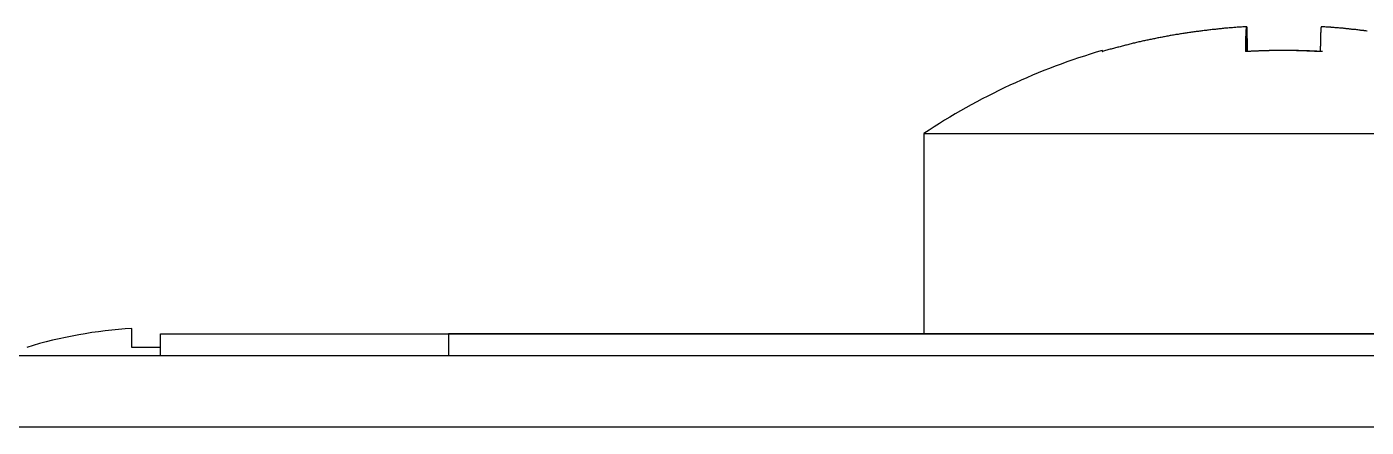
# Model space of a CAD drawing. Extents: x 96 to 331, y 38 to 298.
# Drawn here: x 132.06 to 141.36, y 277.85 to 280.64 of the extents above; entities that cross this region are included whole.
import ezdxf

# ---------------------------------------------------------------- set-up
doc = ezdxf.new("R2010")
doc.units = 0
doc.layers.get('0').update_dxf_attribs({"linetype": 'CONTINUOUS'})

msp = doc.modelspace()

# ---------------------------------------------------------------- linework, layer by layer
at = {"color": 7, "linetype": 'CONTINUOUS'}
for p, q in [((140.5291, 280.639), (140.5291, 280.4669)), ((140.5324, 280.639), (140.5324, 280.4671)), ((141.0524, 280.639), (141.0524, 280.6388)), ((138.2907, 279.8957), (143.2907, 279.8957)), ((138.2907, 279.8957), (138.2907, 278.504)), ((132.7907, 278.4097), (132.7907, 278.5415)), ((132.9907, 278.504), (134.9907, 278.504)), ((132.9907, 278.354), (132.9907, 278.504)), ((132.9907, 278.504), (133.1907, 278.504)), ((133.5175, 278.504), (134.9907, 278.504)), ((134.9907, 278.504), (157.9907, 278.504)), ((138.2907, 278.504), (134.9907, 278.504)), ((137.6407, 278.504), (135.9907, 278.504)), ((137.6407, 278.504), (135.9907, 278.504)), ((137.6407, 278.504), (143.4907, 278.504)), ((143.9852, 278.504), (137.6407, 278.504)), ((132.9907, 278.4097), (132.7907, 278.4097)), ((117.4907, 278.354), (139.4907, 278.354)), ((139.4907, 278.354), (142.0907, 278.354)), ((175.9907, 277.854), (116.9907, 277.854))]:
    msp.add_line(p, q, dxfattribs=at)
at = {"color": 9, "linetype": 'CONTINUOUS'}
msp.add_line((134.9907, 278.504), (134.9907, 278.354), dxfattribs=at)
at = {"color": 7, "linetype": 'CONTINUOUS'}
for points in [[(140.529, 280.639, 0), (140.521, 280.638, 0), (140.513, 280.638, 0), (140.505, 280.638, 0), (140.497, 280.637, 0), (140.489, 280.636, 0), (140.482, 280.636, 0), (140.474, 280.635, 0), (140.466, 280.635, 0), (140.458, 280.634, 0), (140.45, 280.634, 0), (140.442, 280.633, 0), (140.434, 280.632, 0), (140.426, 280.632, 0), (140.418, 280.631, 0), (140.41, 280.631, 0), (140.402, 280.63, 0), (140.395, 280.629, 0), (140.387, 280.628, 0), (140.379, 280.628, 0), (140.371, 280.627, 0), (140.363, 280.626, 0), (140.355, 280.625, 0), (140.347, 280.625, 0), (140.339, 280.624, 0), (140.331, 280.623, 0), (140.323, 280.622, 0), (140.316, 280.621, 0), (140.308, 280.621, 0), (140.3, 280.62, 0), (140.292, 280.619, 0), (140.284, 280.618, 0), (140.276, 280.617, 0), (140.268, 280.616, 0), (140.26, 280.615, 0), (140.253, 280.614, 0), (140.245, 280.613, 0), (140.237, 280.612, 0), (140.229, 280.611, 0), (140.221, 280.61, 0), (140.213, 280.609, 0), (140.205, 280.608, 0), (140.197, 280.607, 0), (140.19, 280.606, 0), (140.182, 280.605, 0), (140.174, 280.604, 0), (140.166, 280.603, 0), (140.158, 280.602, 0), (140.15, 280.601, 0), (140.142, 280.6, 0), (140.135, 280.599, 0), (140.127, 280.597, 0), (140.119, 280.596, 0), (140.111, 280.595, 0), (140.103, 280.594, 0), (140.095, 280.593, 0), (140.088, 280.591, 0), (140.08, 280.59, 0), (140.072, 280.589, 0), (140.064, 280.588, 0), (140.056, 280.586, 0), (140.048, 280.585, 0), (140.041, 280.584, 0), (140.033, 280.582, 0), (140.025, 280.581, 0), (140.017, 280.58, 0), (140.009, 280.578, 0), (140.001, 280.577, 0), (139.994, 280.576, 0), (139.986, 280.574, 0), (139.978, 280.573, 0), (139.97, 280.571, 0), (139.962, 280.57, 0), (139.955, 280.568, 0), (139.947, 280.567, 0), (139.939, 280.565, 0), (139.931, 280.564, 0), (139.923, 280.562, 0), (139.916, 280.561, 0), (139.908, 280.559, 0), (139.9, 280.558, 0), (139.892, 280.556, 0), (139.885, 280.555, 0), (139.877, 280.553, 0), (139.869, 280.551, 0), (139.861, 280.55, 0), (139.854, 280.548, 0), (139.846, 280.546, 0), (139.838, 280.545, 0), (139.83, 280.543, 0), (139.823, 280.541, 0), (139.815, 280.54, 0), (139.807, 280.538, 0), (139.799, 280.536, 0), (139.792, 280.534, 0), (139.784, 280.533, 0), (139.776, 280.531, 0), (139.768, 280.529, 0), (139.761, 280.527, 0), (139.753, 280.525, 0), (139.745, 280.524, 0), (139.737, 280.522, 0), (139.73, 280.52, 0), (139.722, 280.518, 0), (139.714, 280.516, 0), (139.707, 280.514, 0), (139.699, 280.512, 0), (139.691, 280.51, 0), (139.684, 280.508, 0), (139.676, 280.506, 0), (139.668, 280.504, 0), (139.661, 280.502, 0), (139.653, 280.5, 0), (139.645, 280.498, 0), (139.638, 280.496, 0), (139.63, 280.494, 0), (139.622, 280.492, 0), (139.615, 280.49, 0), (139.607, 280.488, 0), (139.599, 280.486, 0), (139.592, 280.484, 0), (139.584, 280.482, 0), (139.576, 280.48, 0), (139.569, 280.478, 0), (139.561, 280.475, 0), (139.553, 280.473, 0), (139.546, 280.471, 0), (139.538, 280.469, 0), (139.531, 280.467, 0)], [(140.529, 280.639, 0), (140.529, 280.638, 0), (140.529, 280.638, 0), (140.529, 280.638, 0), (140.529, 280.637, 0), (140.529, 280.636, 0), (140.529, 280.636, 0), (140.529, 280.635, 0), (140.529, 280.635, 0), (140.529, 280.634, 0), (140.529, 280.634, 0), (140.529, 280.633, 0), (140.528, 280.632, 0), (140.528, 280.632, 0), (140.528, 280.631, 0), (140.528, 280.631, 0), (140.528, 280.63, 0), (140.528, 280.629, 0), (140.528, 280.628, 0), (140.528, 280.628, 0), (140.528, 280.627, 0), (140.528, 280.626, 0), (140.528, 280.625, 0), (140.528, 280.625, 0), (140.528, 280.624, 0), (140.528, 280.623, 0), (140.528, 280.622, 0), (140.528, 280.621, 0), (140.528, 280.621, 0), (140.528, 280.62, 0), (140.528, 280.619, 0), (140.527, 280.618, 0), (140.527, 280.617, 0), (140.527, 280.616, 0), (140.527, 280.615, 0), (140.527, 280.614, 0), (140.527, 280.613, 0), (140.527, 280.612, 0), (140.527, 280.611, 0), (140.527, 280.61, 0), (140.527, 280.609, 0), (140.527, 280.608, 0), (140.527, 280.607, 0), (140.527, 280.606, 0), (140.527, 280.605, 0), (140.527, 280.604, 0), (140.527, 280.603, 0), (140.527, 280.602, 0), (140.527, 280.601, 0), (140.527, 280.6, 0), (140.527, 280.599, 0), (140.526, 280.597, 0), (140.526, 280.596, 0), (140.526, 280.595, 0), (140.526, 280.594, 0), (140.526, 280.593, 0), (140.526, 280.591, 0), (140.526, 280.59, 0), (140.526, 280.589, 0), (140.526, 280.588, 0), (140.526, 280.586, 0), (140.526, 280.585, 0), (140.526, 280.584, 0), (140.526, 280.582, 0), (140.526, 280.581, 0), (140.526, 280.58, 0), (140.526, 280.578, 0), (140.526, 280.577, 0), (140.526, 280.576, 0), (140.526, 280.574, 0), (140.526, 280.573, 0), (140.525, 280.571, 0), (140.525, 280.57, 0), (140.525, 280.568, 0), (140.525, 280.567, 0), (140.525, 280.565, 0), (140.525, 280.564, 0), (140.525, 280.562, 0), (140.525, 280.561, 0), (140.525, 280.559, 0), (140.525, 280.558, 0), (140.525, 280.556, 0), (140.525, 280.555, 0), (140.525, 280.553, 0), (140.525, 280.551, 0), (140.525, 280.55, 0), (140.525, 280.548, 0), (140.525, 280.546, 0), (140.525, 280.545, 0), (140.525, 280.543, 0), (140.525, 280.541, 0), (140.524, 280.54, 0), (140.524, 280.538, 0), (140.524, 280.536, 0), (140.524, 280.534, 0), (140.524, 280.533, 0), (140.524, 280.531, 0), (140.524, 280.529, 0), (140.524, 280.527, 0), (140.524, 280.525, 0), (140.524, 280.524, 0), (140.524, 280.522, 0), (140.524, 280.52, 0), (140.524, 280.518, 0), (140.524, 280.516, 0), (140.524, 280.514, 0), (140.524, 280.512, 0), (140.524, 280.51, 0), (140.524, 280.508, 0), (140.524, 280.506, 0), (140.524, 280.504, 0), (140.523, 280.502, 0), (140.523, 280.5, 0), (140.523, 280.498, 0), (140.523, 280.496, 0), (140.523, 280.494, 0), (140.523, 280.492, 0), (140.523, 280.49, 0), (140.523, 280.488, 0), (140.523, 280.486, 0), (140.523, 280.484, 0), (140.523, 280.482, 0), (140.523, 280.48, 0), (140.523, 280.478, 0), (140.523, 280.475, 0), (140.523, 280.473, 0), (140.523, 280.471, 0), (140.523, 280.469, 0), (140.523, 280.467, 0)], [(140.539, 280.467, 0), (140.539, 280.469, 0), (140.539, 280.471, 0), (140.539, 280.473, 0), (140.539, 280.475, 0), (140.539, 280.478, 0), (140.539, 280.48, 0), (140.539, 280.482, 0), (140.538, 280.484, 0), (140.538, 280.486, 0), (140.538, 280.488, 0), (140.538, 280.49, 0), (140.538, 280.492, 0), (140.538, 280.494, 0), (140.538, 280.496, 0), (140.538, 280.498, 0), (140.538, 280.5, 0), (140.538, 280.502, 0), (140.538, 280.504, 0), (140.538, 280.506, 0), (140.538, 280.508, 0), (140.538, 280.51, 0), (140.538, 280.512, 0), (140.538, 280.514, 0), (140.538, 280.516, 0), (140.538, 280.518, 0), (140.538, 280.52, 0), (140.538, 280.522, 0), (140.537, 280.524, 0), (140.537, 280.525, 0), (140.537, 280.527, 0), (140.537, 280.529, 0), (140.537, 280.531, 0), (140.537, 280.533, 0), (140.537, 280.534, 0), (140.537, 280.536, 0), (140.537, 280.538, 0), (140.537, 280.54, 0), (140.537, 280.541, 0), (140.537, 280.543, 0), (140.537, 280.545, 0), (140.537, 280.546, 0), (140.537, 280.548, 0), (140.537, 280.55, 0), (140.537, 280.551, 0), (140.537, 280.553, 0), (140.537, 280.555, 0), (140.537, 280.556, 0), (140.536, 280.558, 0), (140.536, 280.559, 0), (140.536, 280.561, 0), (140.536, 280.562, 0), (140.536, 280.564, 0), (140.536, 280.565, 0), (140.536, 280.567, 0), (140.536, 280.568, 0), (140.536, 280.57, 0), (140.536, 280.571, 0), (140.536, 280.573, 0), (140.536, 280.574, 0), (140.536, 280.576, 0), (140.536, 280.577, 0), (140.536, 280.578, 0), (140.536, 280.58, 0), (140.536, 280.581, 0), (140.536, 280.582, 0), (140.536, 280.584, 0), (140.536, 280.585, 0), (140.535, 280.586, 0), (140.535, 280.588, 0), (140.535, 280.589, 0), (140.535, 280.59, 0), (140.535, 280.591, 0), (140.535, 280.593, 0), (140.535, 280.594, 0), (140.535, 280.595, 0), (140.535, 280.596, 0), (140.535, 280.597, 0), (140.535, 280.599, 0), (140.535, 280.6, 0), (140.535, 280.601, 0), (140.535, 280.602, 0), (140.535, 280.603, 0), (140.535, 280.604, 0), (140.535, 280.605, 0), (140.535, 280.606, 0), (140.535, 280.607, 0), (140.535, 280.608, 0), (140.534, 280.609, 0), (140.534, 280.61, 0), (140.534, 280.611, 0), (140.534, 280.612, 0), (140.534, 280.613, 0), (140.534, 280.614, 0), (140.534, 280.615, 0), (140.534, 280.616, 0), (140.534, 280.617, 0), (140.534, 280.618, 0), (140.534, 280.619, 0), (140.534, 280.62, 0), (140.534, 280.621, 0), (140.534, 280.621, 0), (140.534, 280.622, 0), (140.534, 280.623, 0), (140.534, 280.624, 0), (140.534, 280.625, 0), (140.534, 280.625, 0), (140.533, 280.626, 0), (140.533, 280.627, 0), (140.533, 280.628, 0), (140.533, 280.628, 0), (140.533, 280.629, 0), (140.533, 280.63, 0), (140.533, 280.631, 0), (140.533, 280.631, 0), (140.533, 280.632, 0), (140.533, 280.632, 0), (140.533, 280.633, 0), (140.533, 280.634, 0), (140.533, 280.634, 0), (140.533, 280.635, 0), (140.533, 280.635, 0), (140.533, 280.636, 0), (140.533, 280.636, 0), (140.533, 280.637, 0), (140.533, 280.638, 0), (140.533, 280.638, 0), (140.532, 280.638, 0), (140.532, 280.639, 0)], [(141.049, 280.639, 0), (141.049, 280.638, 0), (141.049, 280.638, 0), (141.049, 280.638, 0), (141.049, 280.637, 0), (141.049, 280.636, 0), (141.049, 280.636, 0), (141.049, 280.635, 0), (141.049, 280.635, 0), (141.049, 280.634, 0), (141.049, 280.634, 0), (141.049, 280.633, 0), (141.048, 280.632, 0), (141.048, 280.632, 0), (141.048, 280.631, 0), (141.048, 280.631, 0), (141.048, 280.63, 0), (141.048, 280.629, 0), (141.048, 280.628, 0), (141.048, 280.628, 0), (141.048, 280.627, 0), (141.048, 280.626, 0), (141.048, 280.625, 0), (141.048, 280.625, 0), (141.048, 280.624, 0), (141.048, 280.623, 0), (141.048, 280.622, 0), (141.048, 280.621, 0), (141.048, 280.621, 0), (141.048, 280.62, 0), (141.048, 280.619, 0), (141.047, 280.618, 0), (141.047, 280.617, 0), (141.047, 280.616, 0), (141.047, 280.615, 0), (141.047, 280.614, 0), (141.047, 280.613, 0), (141.047, 280.612, 0), (141.047, 280.611, 0), (141.047, 280.61, 0), (141.047, 280.609, 0), (141.047, 280.608, 0), (141.047, 280.607, 0), (141.047, 280.606, 0), (141.047, 280.605, 0), (141.047, 280.604, 0), (141.047, 280.603, 0), (141.047, 280.602, 0), (141.047, 280.601, 0), (141.047, 280.6, 0), (141.047, 280.599, 0), (141.046, 280.597, 0), (141.046, 280.596, 0), (141.046, 280.595, 0), (141.046, 280.594, 0), (141.046, 280.593, 0), (141.046, 280.591, 0), (141.046, 280.59, 0), (141.046, 280.589, 0), (141.046, 280.588, 0), (141.046, 280.586, 0), (141.046, 280.585, 0), (141.046, 280.584, 0), (141.046, 280.582, 0), (141.046, 280.581, 0), (141.046, 280.58, 0), (141.046, 280.578, 0), (141.046, 280.577, 0), (141.046, 280.576, 0), (141.046, 280.574, 0), (141.046, 280.573, 0), (141.045, 280.571, 0), (141.045, 280.57, 0), (141.045, 280.568, 0), (141.045, 280.567, 0), (141.045, 280.565, 0), (141.045, 280.564, 0), (141.045, 280.562, 0), (141.045, 280.561, 0), (141.045, 280.559, 0), (141.045, 280.558, 0), (141.045, 280.556, 0), (141.045, 280.555, 0), (141.045, 280.553, 0), (141.045, 280.551, 0), (141.045, 280.55, 0), (141.045, 280.548, 0), (141.045, 280.546, 0), (141.045, 280.545, 0), (141.045, 280.543, 0), (141.045, 280.541, 0), (141.044, 280.54, 0), (141.044, 280.538, 0), (141.044, 280.536, 0), (141.044, 280.534, 0), (141.044, 280.533, 0), (141.044, 280.531, 0), (141.044, 280.529, 0), (141.044, 280.527, 0), (141.044, 280.525, 0), (141.044, 280.524, 0), (141.044, 280.522, 0), (141.044, 280.52, 0), (141.044, 280.518, 0), (141.044, 280.516, 0), (141.044, 280.514, 0), (141.044, 280.512, 0), (141.044, 280.51, 0), (141.044, 280.508, 0), (141.044, 280.506, 0), (141.044, 280.504, 0), (141.043, 280.502, 0), (141.043, 280.5, 0), (141.043, 280.498, 0), (141.043, 280.496, 0), (141.043, 280.494, 0), (141.043, 280.492, 0), (141.043, 280.49, 0), (141.043, 280.488, 0), (141.043, 280.486, 0), (141.043, 280.484, 0), (141.043, 280.482, 0), (141.043, 280.48, 0), (141.043, 280.478, 0), (141.043, 280.475, 0), (141.043, 280.473, 0), (141.043, 280.471, 0), (141.043, 280.469, 0), (141.043, 280.467, 0)], [(141.365, 280.609, 0), (141.357, 280.61, 0), (141.349, 280.611, 0), (141.341, 280.612, 0), (141.333, 280.613, 0), (141.326, 280.614, 0), (141.318, 280.615, 0), (141.31, 280.616, 0), (141.302, 280.617, 0), (141.294, 280.618, 0), (141.286, 280.619, 0), (141.278, 280.62, 0), (141.27, 280.621, 0), (141.263, 280.621, 0), (141.255, 280.622, 0), (141.247, 280.623, 0), (141.239, 280.624, 0), (141.231, 280.625, 0), (141.223, 280.625, 0), (141.215, 280.626, 0), (141.207, 280.627, 0), (141.199, 280.628, 0), (141.191, 280.628, 0), (141.184, 280.629, 0), (141.176, 280.63, 0), (141.168, 280.631, 0), (141.16, 280.631, 0), (141.152, 280.632, 0), (141.144, 280.632, 0), (141.136, 280.633, 0), (141.128, 280.634, 0), (141.12, 280.634, 0), (141.112, 280.635, 0), (141.104, 280.635, 0), (141.097, 280.636, 0), (141.089, 280.636, 0), (141.081, 280.637, 0), (141.073, 280.638, 0), (141.065, 280.638, 0), (141.057, 280.638, 0), (141.049, 280.639, 0)], [(141.368, 280.609, 0), (141.36, 280.61, 0), (141.353, 280.611, 0), (141.345, 280.612, 0), (141.337, 280.613, 0), (141.329, 280.614, 0), (141.321, 280.615, 0), (141.313, 280.616, 0), (141.305, 280.617, 0), (141.297, 280.618, 0), (141.29, 280.619, 0), (141.282, 280.62, 0), (141.274, 280.621, 0), (141.266, 280.621, 0), (141.258, 280.622, 0), (141.25, 280.623, 0), (141.242, 280.624, 0), (141.234, 280.625, 0), (141.226, 280.625, 0), (141.219, 280.626, 0), (141.211, 280.627, 0), (141.203, 280.628, 0), (141.195, 280.628, 0), (141.187, 280.629, 0), (141.179, 280.63, 0), (141.171, 280.631, 0), (141.163, 280.631, 0), (141.155, 280.632, 0), (141.147, 280.632, 0), (141.139, 280.633, 0), (141.132, 280.634, 0), (141.124, 280.634, 0), (141.116, 280.635, 0), (141.108, 280.635, 0), (141.1, 280.636, 0), (141.092, 280.636, 0), (141.084, 280.637, 0), (141.076, 280.638, 0), (141.068, 280.638, 0), (141.06, 280.638, 0), (141.052, 280.639, 0)], [(139.529, 280.473, 0), (139.529, 280.473, 0), (139.529, 280.473, 0), (139.529, 280.473, 0), (139.529, 280.473, 0), (139.529, 280.473, 0), (139.529, 280.473, 0), (139.529, 280.473, 0), (139.529, 280.473, 0), (139.529, 280.473, 0), (139.529, 280.473, 0), (139.529, 280.473, 0), (139.529, 280.473, 0), (139.529, 280.473, 0), (139.529, 280.473, 0), (139.529, 280.473, 0), (139.529, 280.473, 0), (139.529, 280.473, 0), (139.529, 280.473, 0), (139.529, 280.473, 0), (139.529, 280.473, 0), (139.529, 280.473, 0), (139.529, 280.473, 0), (139.529, 280.473, 0), (139.529, 280.473, 0), (139.529, 280.473, 0), (139.529, 280.473, 0), (139.529, 280.473, 0), (139.529, 280.473, 0), (139.529, 280.473, 0), (139.529, 280.473, 0), (139.529, 280.473, 0), (139.529, 280.473, 0), (139.529, 280.473, 0), (139.529, 280.473, 0), (139.529, 280.473, 0), (139.529, 280.473, 0), (139.529, 280.473, 0), (139.529, 280.473, 0), (139.529, 280.473, 0), (139.529, 280.473, 0), (139.529, 280.473, 0), (139.529, 280.473, 0), (139.529, 280.473, 0), (139.529, 280.473, 0), (139.529, 280.472, 0), (139.529, 280.472, 0), (139.529, 280.472, 0), (139.529, 280.472, 0), (139.529, 280.472, 0), (139.529, 280.472, 0), (139.529, 280.472, 0), (139.529, 280.472, 0), (139.529, 280.472, 0), (139.529, 280.472, 0), (139.529, 280.472, 0), (139.529, 280.472, 0), (139.529, 280.472, 0), (139.529, 280.472, 0), (139.529, 280.472, 0), (139.529, 280.472, 0), (139.529, 280.472, 0), (139.529, 280.472, 0), (139.529, 280.472, 0), (139.529, 280.472, 0), (139.529, 280.472, 0), (139.529, 280.472, 0), (139.529, 280.471, 0), (139.529, 280.471, 0), (139.529, 280.471, 0), (139.529, 280.471, 0), (139.529, 280.471, 0), (139.529, 280.471, 0), (139.529, 280.471, 0), (139.529, 280.471, 0), (139.529, 280.471, 0), (139.529, 280.471, 0), (139.529, 280.471, 0), (139.529, 280.471, 0), (139.529, 280.471, 0), (139.529, 280.471, 0), (139.529, 280.471, 0), (139.529, 280.471, 0), (139.529, 280.47, 0), (139.529, 280.47, 0), (139.529, 280.47, 0), (139.529, 280.47, 0), (139.529, 280.47, 0), (139.529, 280.47, 0), (139.529, 280.47, 0), (139.529, 280.47, 0), (139.529, 280.47, 0), (139.529, 280.47, 0), (139.529, 280.47, 0), (139.529, 280.47, 0), (139.529, 280.47, 0), (139.529, 280.47, 0), (139.53, 280.469, 0), (139.53, 280.469, 0), (139.53, 280.469, 0), (139.53, 280.469, 0), (139.53, 280.469, 0), (139.53, 280.469, 0), (139.53, 280.469, 0), (139.53, 280.469, 0), (139.53, 280.469, 0), (139.53, 280.469, 0), (139.53, 280.469, 0), (139.53, 280.469, 0), (139.53, 280.468, 0), (139.53, 280.468, 0), (139.53, 280.468, 0), (139.53, 280.468, 0), (139.53, 280.468, 0), (139.53, 280.468, 0), (139.53, 280.468, 0), (139.53, 280.468, 0), (139.53, 280.468, 0), (139.53, 280.468, 0), (139.53, 280.467, 0), (139.53, 280.467, 0), (139.53, 280.467, 0), (139.53, 280.467, 0), (139.53, 280.467, 0), (139.53, 280.467, 0), (139.53, 280.467, 0), (139.53, 280.467, 0), (139.53, 280.467, 0), (139.531, 280.467, 0)], [(139.534, 280.467, 0), (139.534, 280.467, 0), (139.534, 280.467, 0), (139.534, 280.467, 0), (139.534, 280.467, 0), (139.534, 280.467, 0), (139.533, 280.467, 0), (139.533, 280.467, 0), (139.533, 280.467, 0), (139.533, 280.468, 0), (139.533, 280.468, 0), (139.533, 280.468, 0), (139.533, 280.468, 0), (139.533, 280.468, 0), (139.533, 280.468, 0), (139.533, 280.468, 0), (139.533, 280.468, 0), (139.533, 280.468, 0), (139.533, 280.468, 0), (139.533, 280.469, 0), (139.533, 280.469, 0), (139.533, 280.469, 0), (139.532, 280.469, 0), (139.532, 280.469, 0), (139.532, 280.469, 0), (139.532, 280.469, 0), (139.532, 280.469, 0), (139.532, 280.469, 0), (139.532, 280.469, 0), (139.532, 280.469, 0), (139.532, 280.47, 0), (139.532, 280.47, 0), (139.532, 280.47, 0), (139.532, 280.47, 0), (139.532, 280.47, 0), (139.532, 280.47, 0), (139.532, 280.47, 0), (139.532, 280.47, 0), (139.532, 280.47, 0), (139.532, 280.47, 0), (139.532, 280.47, 0), (139.531, 280.47, 0), (139.531, 280.47, 0), (139.531, 280.471, 0), (139.531, 280.471, 0), (139.531, 280.471, 0), (139.531, 280.471, 0), (139.531, 280.471, 0), (139.531, 280.471, 0), (139.531, 280.471, 0), (139.531, 280.471, 0), (139.531, 280.471, 0), (139.531, 280.471, 0), (139.531, 280.471, 0), (139.531, 280.471, 0), (139.531, 280.471, 0), (139.531, 280.471, 0), (139.531, 280.471, 0), (139.531, 280.472, 0), (139.531, 280.472, 0), (139.531, 280.472, 0), (139.531, 280.472, 0), (139.531, 280.472, 0), (139.53, 280.472, 0), (139.53, 280.472, 0), (139.53, 280.472, 0), (139.53, 280.472, 0), (139.53, 280.472, 0), (139.53, 280.472, 0), (139.53, 280.472, 0), (139.53, 280.472, 0), (139.53, 280.472, 0), (139.53, 280.472, 0), (139.53, 280.472, 0), (139.53, 280.472, 0), (139.53, 280.472, 0), (139.53, 280.472, 0), (139.53, 280.472, 0), (139.53, 280.473, 0), (139.53, 280.473, 0), (139.53, 280.473, 0), (139.53, 280.473, 0), (139.53, 280.473, 0), (139.53, 280.473, 0), (139.53, 280.473, 0), (139.53, 280.473, 0), (139.53, 280.473, 0), (139.53, 280.473, 0), (139.53, 280.473, 0), (139.53, 280.473, 0), (139.53, 280.473, 0), (139.53, 280.473, 0), (139.529, 280.473, 0), (139.529, 280.473, 0), (139.529, 280.473, 0), (139.529, 280.473, 0), (139.529, 280.473, 0), (139.529, 280.473, 0), (139.529, 280.473, 0), (139.529, 280.473, 0), (139.529, 280.473, 0), (139.529, 280.473, 0), (139.529, 280.473, 0), (139.529, 280.473, 0), (139.529, 280.473, 0), (139.529, 280.473, 0), (139.529, 280.473, 0), (139.529, 280.473, 0), (139.529, 280.473, 0), (139.529, 280.473, 0), (139.529, 280.473, 0), (139.529, 280.473, 0), (139.529, 280.473, 0), (139.529, 280.473, 0), (139.529, 280.473, 0), (139.529, 280.473, 0), (139.529, 280.473, 0), (139.529, 280.473, 0), (139.529, 280.473, 0), (139.529, 280.473, 0), (139.529, 280.473, 0), (139.529, 280.473, 0), (139.529, 280.473, 0), (139.529, 280.473, 0), (139.529, 280.473, 0), (139.529, 280.473, 0), (139.529, 280.473, 0), (139.529, 280.473, 0), (139.529, 280.473, 0)], [(141.043, 280.467, 0), (141.039, 280.467, 0), (141.035, 280.467, 0), (141.03, 280.467, 0), (141.026, 280.467, 0), (141.022, 280.468, 0), (141.018, 280.468, 0), (141.014, 280.468, 0), (141.01, 280.468, 0), (141.006, 280.468, 0), (141.002, 280.469, 0), (140.998, 280.469, 0), (140.994, 280.469, 0), (140.99, 280.469, 0), (140.986, 280.469, 0), (140.982, 280.469, 0), (140.978, 280.47, 0), (140.974, 280.47, 0), (140.97, 280.47, 0), (140.965, 280.47, 0), (140.961, 280.47, 0), (140.957, 280.47, 0), (140.953, 280.47, 0), (140.949, 280.471, 0), (140.945, 280.471, 0), (140.941, 280.471, 0), (140.937, 280.471, 0), (140.933, 280.471, 0), (140.929, 280.471, 0), (140.925, 280.471, 0), (140.921, 280.472, 0), (140.917, 280.472, 0), (140.913, 280.472, 0), (140.909, 280.472, 0), (140.905, 280.472, 0), (140.9, 280.472, 0), (140.896, 280.472, 0), (140.892, 280.472, 0), (140.888, 280.472, 0), (140.884, 280.472, 0), (140.88, 280.472, 0), (140.876, 280.473, 0), (140.872, 280.473, 0), (140.868, 280.473, 0), (140.864, 280.473, 0), (140.86, 280.473, 0), (140.856, 280.473, 0), (140.852, 280.473, 0), (140.848, 280.473, 0), (140.844, 280.473, 0), (140.84, 280.473, 0), (140.835, 280.473, 0), (140.831, 280.473, 0), (140.827, 280.473, 0), (140.823, 280.473, 0), (140.819, 280.473, 0), (140.815, 280.473, 0), (140.811, 280.473, 0), (140.807, 280.473, 0), (140.803, 280.473, 0), (140.799, 280.473, 0), (140.795, 280.473, 0), (140.791, 280.473, 0), (140.787, 280.473, 0), (140.783, 280.473, 0), (140.779, 280.473, 0), (140.774, 280.473, 0), (140.77, 280.473, 0), (140.766, 280.473, 0), (140.762, 280.473, 0), (140.758, 280.473, 0), (140.754, 280.473, 0), (140.75, 280.473, 0), (140.746, 280.473, 0), (140.742, 280.473, 0), (140.738, 280.473, 0), (140.734, 280.473, 0), (140.73, 280.473, 0), (140.726, 280.473, 0), (140.722, 280.473, 0), (140.718, 280.473, 0), (140.714, 280.473, 0), (140.709, 280.473, 0), (140.705, 280.473, 0), (140.701, 280.473, 0), (140.697, 280.473, 0), (140.693, 280.473, 0), (140.689, 280.473, 0), (140.685, 280.472, 0), (140.681, 280.472, 0), (140.677, 280.472, 0), (140.673, 280.472, 0), (140.669, 280.472, 0), (140.665, 280.472, 0), (140.661, 280.472, 0), (140.657, 280.472, 0), (140.653, 280.472, 0), (140.649, 280.472, 0), (140.644, 280.472, 0), (140.64, 280.471, 0), (140.636, 280.471, 0), (140.632, 280.471, 0), (140.628, 280.471, 0), (140.624, 280.471, 0), (140.62, 280.471, 0), (140.616, 280.471, 0), (140.612, 280.47, 0), (140.608, 280.47, 0), (140.604, 280.47, 0), (140.6, 280.47, 0), (140.596, 280.47, 0), (140.592, 280.47, 0), (140.588, 280.47, 0), (140.584, 280.469, 0), (140.579, 280.469, 0), (140.575, 280.469, 0), (140.571, 280.469, 0), (140.567, 280.469, 0), (140.563, 280.469, 0), (140.559, 280.468, 0), (140.555, 280.468, 0), (140.551, 280.468, 0), (140.547, 280.468, 0), (140.543, 280.468, 0), (140.539, 280.467, 0), (140.535, 280.467, 0), (140.531, 280.467, 0), (140.527, 280.467, 0), (140.523, 280.467, 0)], [(141.059, 280.467, 0), (141.057, 280.467, 0), (141.055, 280.467, 0), (141.053, 280.467, 0), (141.05, 280.467, 0), (141.048, 280.467, 0), (141.046, 280.467, 0), (141.044, 280.467, 0), (141.042, 280.467, 0), (141.04, 280.468, 0), (141.038, 280.468, 0), (141.036, 280.468, 0), (141.034, 280.468, 0), (141.032, 280.468, 0), (141.03, 280.468, 0), (141.027, 280.468, 0), (141.025, 280.468, 0), (141.023, 280.468, 0), (141.021, 280.468, 0), (141.019, 280.469, 0), (141.017, 280.469, 0), (141.015, 280.469, 0), (141.013, 280.469, 0), (141.011, 280.469, 0), (141.009, 280.469, 0), (141.007, 280.469, 0), (141.004, 280.469, 0), (141.002, 280.469, 0), (141, 280.469, 0), (140.998, 280.469, 0), (140.996, 280.47, 0), (140.994, 280.47, 0), (140.992, 280.47, 0), (140.99, 280.47, 0), (140.988, 280.47, 0), (140.986, 280.47, 0), (140.983, 280.47, 0), (140.981, 280.47, 0), (140.979, 280.47, 0), (140.977, 280.47, 0), (140.975, 280.47, 0), (140.973, 280.47, 0), (140.971, 280.47, 0), (140.969, 280.471, 0), (140.967, 280.471, 0), (140.965, 280.471, 0), (140.963, 280.471, 0), (140.96, 280.471, 0), (140.958, 280.471, 0), (140.956, 280.471, 0), (140.954, 280.471, 0), (140.952, 280.471, 0), (140.95, 280.471, 0), (140.948, 280.471, 0), (140.946, 280.471, 0), (140.944, 280.471, 0), (140.942, 280.471, 0), (140.94, 280.471, 0), (140.937, 280.471, 0), (140.935, 280.472, 0), (140.933, 280.472, 0), (140.931, 280.472, 0), (140.929, 280.472, 0), (140.927, 280.472, 0), (140.925, 280.472, 0), (140.923, 280.472, 0), (140.921, 280.472, 0), (140.919, 280.472, 0), (140.916, 280.472, 0), (140.914, 280.472, 0), (140.912, 280.472, 0), (140.91, 280.472, 0), (140.908, 280.472, 0), (140.906, 280.472, 0), (140.904, 280.472, 0), (140.902, 280.472, 0), (140.9, 280.472, 0), (140.898, 280.472, 0), (140.896, 280.472, 0), (140.893, 280.473, 0), (140.891, 280.473, 0), (140.889, 280.473, 0), (140.887, 280.473, 0), (140.885, 280.473, 0), (140.883, 280.473, 0), (140.881, 280.473, 0), (140.879, 280.473, 0), (140.877, 280.473, 0), (140.875, 280.473, 0), (140.872, 280.473, 0), (140.87, 280.473, 0), (140.868, 280.473, 0), (140.866, 280.473, 0), (140.864, 280.473, 0), (140.862, 280.473, 0), (140.86, 280.473, 0), (140.858, 280.473, 0), (140.856, 280.473, 0), (140.854, 280.473, 0), (140.852, 280.473, 0), (140.849, 280.473, 0), (140.847, 280.473, 0), (140.845, 280.473, 0), (140.843, 280.473, 0), (140.841, 280.473, 0), (140.839, 280.473, 0), (140.837, 280.473, 0), (140.835, 280.473, 0), (140.833, 280.473, 0), (140.831, 280.473, 0), (140.828, 280.473, 0), (140.826, 280.473, 0), (140.824, 280.473, 0), (140.822, 280.473, 0), (140.82, 280.473, 0), (140.818, 280.473, 0), (140.816, 280.473, 0), (140.814, 280.473, 0), (140.812, 280.473, 0), (140.81, 280.473, 0), (140.808, 280.473, 0), (140.805, 280.473, 0), (140.803, 280.473, 0), (140.801, 280.473, 0), (140.799, 280.473, 0), (140.797, 280.473, 0), (140.795, 280.473, 0), (140.793, 280.473, 0), (140.791, 280.473, 0)]]:
    msp.add_polyline3d(points, dxfattribs=at)
for centre, radius, start, end in [((140.7907, 276.154), 4.5, 106.28615, 123.74899), ((132.9907, 275.354), 3.1937, 93.59035, 106.90526)]:
    msp.add_arc(centre, radius, start, end, dxfattribs=at)

doc.saveas('drawing.dxf')
